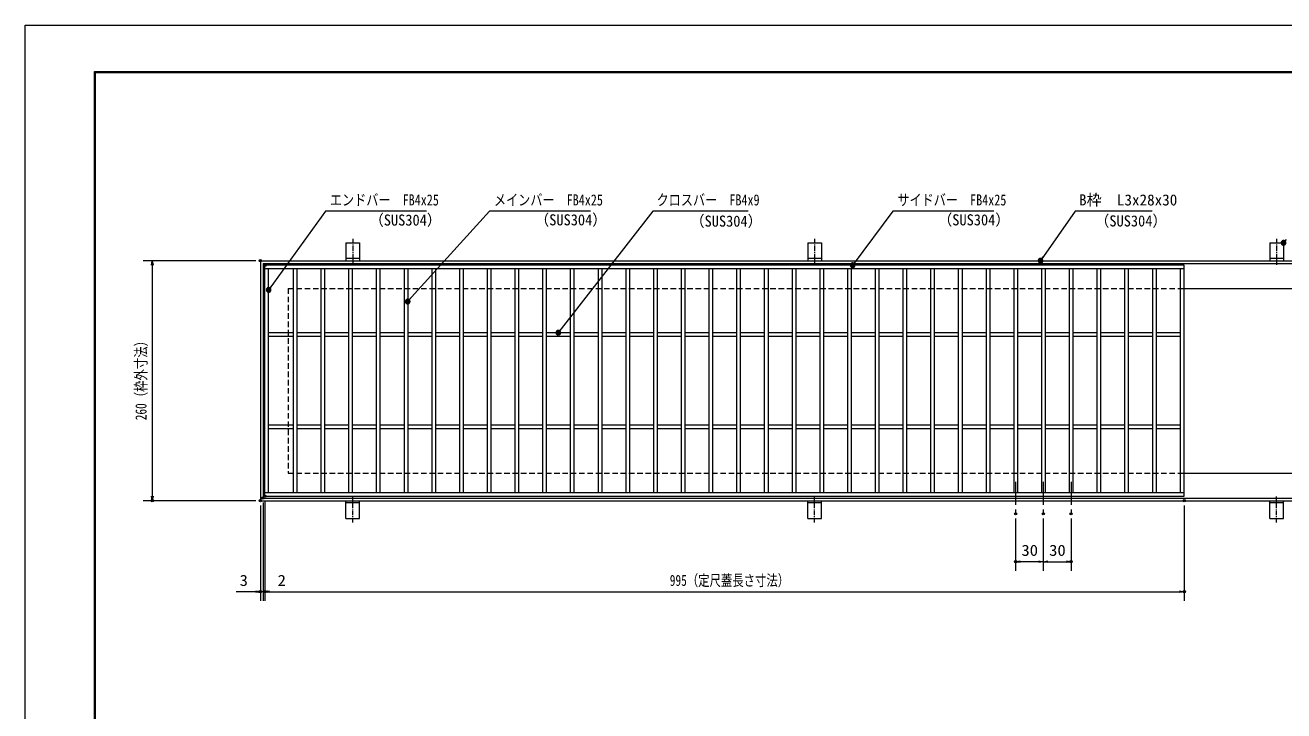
# Model space of a CAD drawing. Units: millimetres, scale not verified. Extents: x -1050 to 1050, y -742 to 742.
# Drawn here: x -1050 to 312, y 0 to 742 of the extents above; entities that cross this region are included whole.
import ezdxf
from ezdxf.enums import TextEntityAlignment as Align

# ---------------------------------------------------------------- set-up
doc = ezdxf.new("R2010")
doc.units = ezdxf.units.MM
doc.header["$LTSCALE"] = 5
doc.header["$PDMODE"] = 32
doc.header["$PDSIZE"] = 2.5
doc.linetypes.add('CHAIN1', pattern=[8, 5, -1, 1, -1])
doc.linetypes.add('DASHED1', pattern=[1.8, 1.2, -0.6])
for name, color, linetype, lineweight in [('0-0_7-図\u3000枠', 4, 'Continuous', 9), ('0-1_寸法注釈', 2, 'Continuous', 9), ('0-4_0', 2, 'Continuous', 9), ('0-5_DEFPOINTS', 134, 'Continuous', 9), ('0-6_枠', 7, 'Continuous', 9), ('0-7_蓋', 5, 'Continuous', 9), ('0-8_アンカー', 7, 'Continuous', 9), ('0-9_溝開口', 4, 'DASHED1', 9), ('0-A_中心線', 6, 'CHAIN1', 9)]:
    doc.layers.add(name, color=color, linetype=linetype, lineweight=lineweight)
doc.styles.add('ＭＳ ゴシック', font='')
doc.styles.get('ＭＳ ゴシック').set_extended_font_data('MS Gothic')

# ---------------------------------------------------------------- blocks, each defined once
blk = doc.blocks.new('_OPEN')
at = {"layer": '0-4_0'}
blk.add_line((0, 0), (-5, 0), dxfattribs=at)
blk.add_lwpolyline([(-5, 0.833), (0, 0), (-5, -0.833)], dxfattribs=at)
blk = doc.blocks.new('A$C5D7C781A')
at = {"layer": '0-8_アンカー', "color": 6, "linetype": 'CHAIN1'}
blk.add_line((37.5, 140.11), (37.5, 0), dxfattribs=at)
at = {"layer": '0-8_アンカー'}
for p, q in [((0, 118.78), (0, 22.26)), ((0, 118.78), (75, 118.78)), ((75, 118.78), (75, 22.26)), ((75, 33.76), (0, 33.76)), ((0, 22.26), (75, 22.26))]:
    blk.add_line(p, q, dxfattribs=at)
blk = doc.blocks.new('_Dot')
at = {"layer": '0-4_0'}
for p, q in [((-2.5, 0), (-5, 0)), ((2.445, 0.5), (-2.445, 0.5)), ((1.997, 1.5), (-1.997, 1.5)), ((2.289, -0.995), (-2.289, -0.995)), ((1.499, -1.995), (-1.499, -1.995))]:
    blk.add_line(p, q, dxfattribs=at)
for points in [[(2.5, 0), (2.48, 0.313), (2.421, 0.622), (2.324, 0.92), (2.191, 1.204), (2.023, 1.469), (1.822, 1.711), (1.594, 1.926), (1.34, 2.111), (1.064, 2.262), (0.773, 2.378), (0.468, 2.456), (0.157, 2.495), (-0.157, 2.495), (-0.468, 2.456), (-0.773, 2.378), (-1.064, 2.262), (-1.34, 2.111), (-1.594, 1.926), (-1.822, 1.711), (-2.023, 1.469), (-2.191, 1.204), (-2.324, 0.92), (-2.421, 0.622), (-2.48, 0.313), (-2.5, 0), (0, 0)], [(-2.5, 0), (-2.48, -0.313), (-2.421, -0.622), (-2.324, -0.92), (-2.191, -1.204), (-2.023, -1.469), (-1.822, -1.711), (-1.594, -1.926), (-1.34, -2.111), (-1.064, -2.262), (-0.773, -2.378), (-0.468, -2.456), (-0.157, -2.495), (0.157, -2.495), (0.468, -2.456), (0.773, -2.378), (1.064, -2.262), (1.34, -2.111), (1.594, -1.926), (1.822, -1.711), (2.023, -1.469), (2.191, -1.204), (2.324, -0.92), (2.421, -0.622), (2.48, -0.313), (2.5, 0), (0, 0)]]:
    blk.add_lwpolyline(points, close=True, dxfattribs=at)

msp = doc.modelspace()

# ---------------------------------------------------------------- linework, layer by layer
at = {"layer": '0-0_7-図\u3000枠'}
for p, q in [((-975, -692.5), (-975, 692.5)), ((-973.75, -691.25), (-973.75, 691.25)), ((-973.75, 691.25), (998.75, 691.25))]:
    msp.add_line(p, q, dxfattribs=at)
msp.add_lwpolyline([(-975, 692.5), (1000, 692.5), (1000, -692.5)], dxfattribs=at)
at = {"layer": '0-1_寸法注釈'}
for p, q in [((-800.45, 487.475), (-922.363, 487.475)), ((-912.363, 482.475), (-912.363, 232.475)), ((-800.45, 227.475), (-922.363, 227.475)), ((-795.45, 222.475), (-795.45, 118.953)), ((-792.45, 225.475), (-792.45, 118.953)), ((-792.45, 225.475), (-792.45, 118.953)), ((-790.45, 227.475), (-790.45, 118.953)), ((-790.45, 227.475), (-790.45, 118.953)), ((204.55, 222.475), (204.55, 118.953)), ((22.05, 208.328), (22.05, 151.522)), ((52.05, 208.328), (52.05, 151.522)), ((52.05, 208.328), (52.05, 151.522)), ((82.05, 208.328), (82.05, 151.522)), ((47.05, 161.522), (27.05, 161.522)), ((57.05, 161.522), (77.05, 161.522)), ((-800.45, 128.953), (-821.563, 128.953)), ((-797.45, 128.953), (-802.45, 128.953)), ((-792.45, 128.953), (-795.45, 128.953)), ((-792.45, 128.953), (-790.45, 128.953)), ((-787.45, 128.953), (-782.45, 128.953)), ((-785.45, 128.953), (199.55, 128.953)), ((-785.45, 128.953), (-764.337, 128.953))]:
    msp.add_line(p, q, dxfattribs=at)
for points in [[(-615.707, 540.949), (-724.931, 540.949), (-785.858, 456.668)], [(-438.147, 540.949), (-547.371, 540.949), (-635.274, 443.935)], [(-267.513, 540.949), (-370.72, 540.949), (-472.332, 410.262)], [(-1.475, 540.949), (-110.699, 540.949), (-153.712, 483.27)], [(169.797, 540.968), (86.447, 540.968), (49.664, 488.288)]]:
    msp.add_lwpolyline(points, dxfattribs=at)
at = {"layer": '0-5_DEFPOINTS'}
msp.add_lwpolyline([(-1050, -742.5), (-1050, 742.5), (1050, 742.5), (1050, -742.5)], close=True, dxfattribs=at)
for p in [(-795.45, 487.475), (-792.45, 230.475), (-790.45, 232.475), (-912.363, 227.475), (-795.45, 227.475), (-795.45, 227.475), (204.55, 227.475), (22.05, 213.328), (52.05, 213.328), (82.05, 213.328), (22.05, 161.522), (82.05, 161.522), (-795.45, 128.953), (-790.45, 128.953), (204.55, 128.953)]:
    msp.add_point(p, dxfattribs=at)
at = {"layer": '0-6_枠'}
for p, q in [((-795.45, 487.475), (409.55, 487.475)), ((-795.45, 487.475), (-795.45, 227.475)), ((-792.45, 484.475), (407.714, 484.475)), ((-792.45, 484.475), (-792.45, 230.475)), ((204.55, 457.475), (409.55, 457.475)), ((204.55, 257.475), (409.55, 257.475)), ((-795.45, 227.475), (409.55, 227.475)), ((-792.45, 230.475), (411.386, 230.475))]:
    msp.add_line(p, q, dxfattribs=at)
at = {"layer": '0-7_蓋'}
for p, q in [((204.55, 482.475), (-790.45, 482.475)), ((-790.45, 232.475), (-790.45, 482.475)), ((204.55, 478.475), (-790.45, 478.475)), ((-786.45, 236.475), (-786.45, 478.475)), ((-759.95, 478.475), (-759.95, 236.475)), ((-755.95, 478.475), (-755.95, 236.475)), ((-729.95, 478.475), (-729.95, 236.475)), ((-725.95, 478.475), (-725.95, 236.475)), ((-699.95, 478.475), (-699.95, 236.475)), ((-695.95, 478.475), (-695.95, 236.475)), ((-669.95, 478.475), (-669.95, 236.475)), ((-665.95, 478.475), (-665.95, 236.475)), ((-639.95, 478.475), (-639.95, 236.475)), ((-635.95, 478.475), (-635.95, 236.475)), ((-609.95, 478.475), (-609.95, 236.475)), ((-605.95, 478.475), (-605.95, 236.475)), ((-579.95, 478.475), (-579.95, 236.475)), ((-575.95, 478.475), (-575.95, 236.475)), ((-549.95, 478.475), (-549.95, 236.475)), ((-545.95, 478.475), (-545.95, 236.475)), ((-519.95, 478.475), (-519.95, 236.475)), ((-515.95, 478.475), (-515.95, 236.475)), ((-489.95, 478.475), (-489.95, 236.475)), ((-485.95, 478.475), (-485.95, 236.475)), ((-459.95, 478.475), (-459.95, 236.475)), ((-455.95, 478.475), (-455.95, 236.475)), ((-429.95, 478.475), (-429.95, 236.475)), ((-425.95, 478.475), (-425.95, 236.475)), ((-399.95, 478.475), (-399.95, 236.475)), ((-395.95, 478.475), (-395.95, 236.475)), ((-369.95, 478.475), (-369.95, 236.475)), ((-365.95, 478.475), (-365.95, 236.475)), ((-339.95, 478.475), (-339.95, 236.475)), ((-335.95, 478.475), (-335.95, 236.475)), ((-309.95, 478.475), (-309.95, 236.475)), ((-305.95, 478.475), (-305.95, 236.475)), ((-279.95, 478.475), (-279.95, 236.475)), ((-275.95, 478.475), (-275.95, 236.475)), ((-249.95, 478.475), (-249.95, 236.475)), ((-245.95, 478.475), (-245.95, 236.475)), ((-219.95, 478.475), (-219.95, 236.475)), ((-215.95, 478.475), (-215.95, 236.475)), ((-189.95, 478.475), (-189.95, 236.475)), ((-185.95, 478.475), (-185.95, 236.475)), ((-159.95, 478.475), (-159.95, 236.475)), ((-155.95, 478.475), (-155.95, 236.475)), ((-129.95, 478.475), (-129.95, 236.475)), ((-125.95, 478.475), (-125.95, 236.475)), ((-99.95, 478.475), (-99.95, 236.475)), ((-95.95, 478.475), (-95.95, 236.475)), ((-69.95, 478.475), (-69.95, 236.475)), ((-65.95, 478.475), (-65.95, 236.475)), ((-39.95, 478.475), (-39.95, 236.475)), ((-35.95, 478.475), (-35.95, 236.475)), ((-9.95, 478.475), (-9.95, 236.475)), ((-5.95, 478.475), (-5.95, 236.475)), ((20.05, 478.475), (20.05, 236.475)), ((24.05, 478.475), (24.05, 236.475)), ((50.05, 478.475), (50.05, 236.475)), ((54.05, 478.475), (54.05, 236.475)), ((80.05, 478.475), (80.05, 236.475)), ((84.05, 478.475), (84.05, 236.475)), ((110.05, 478.475), (110.05, 236.475)), ((114.05, 478.475), (114.05, 236.475)), ((140.05, 478.475), (140.05, 236.475)), ((144.05, 478.475), (144.05, 236.475)), ((170.05, 478.475), (170.05, 236.475)), ((174.05, 478.475), (174.05, 236.475)), ((200.55, 236.475), (200.55, 478.475)), ((204.55, 232.475), (204.55, 482.475)), ((-759.95, 409.475), (-786.45, 409.475)), ((-729.95, 409.475), (-755.95, 409.475)), ((-699.95, 409.475), (-725.95, 409.475)), ((-669.95, 409.475), (-695.95, 409.475)), ((-639.95, 409.475), (-665.95, 409.475)), ((-609.95, 409.475), (-635.95, 409.475)), ((-579.95, 409.475), (-605.95, 409.475)), ((-549.95, 409.475), (-575.95, 409.475)), ((-519.95, 409.475), (-545.95, 409.475)), ((-489.95, 409.475), (-515.95, 409.475)), ((-459.95, 409.475), (-485.95, 409.475)), ((-429.95, 409.475), (-455.95, 409.475)), ((-399.95, 409.475), (-425.95, 409.475)), ((-369.95, 409.475), (-395.95, 409.475)), ((-339.95, 409.475), (-365.95, 409.475)), ((-309.95, 409.475), (-335.95, 409.475)), ((-279.95, 409.475), (-305.95, 409.475)), ((-249.95, 409.475), (-275.95, 409.475)), ((-219.95, 409.475), (-245.95, 409.475)), ((-189.95, 409.475), (-215.95, 409.475)), ((-159.95, 409.475), (-185.95, 409.475)), ((-129.95, 409.475), (-155.95, 409.475)), ((-99.95, 409.475), (-125.95, 409.475)), ((-69.95, 409.475), (-95.95, 409.475)), ((-39.95, 409.475), (-65.95, 409.475)), ((-9.95, 409.475), (-35.95, 409.475)), ((20.05, 409.475), (-5.95, 409.475)), ((50.05, 409.475), (24.05, 409.475)), ((80.05, 409.475), (54.05, 409.475)), ((110.05, 409.475), (84.05, 409.475)), ((140.05, 409.475), (114.05, 409.475)), ((170.05, 409.475), (144.05, 409.475)), ((200.55, 409.475), (174.05, 409.475)), ((-759.95, 405.475), (-786.45, 405.475)), ((-729.95, 405.475), (-755.95, 405.475)), ((-699.95, 405.475), (-725.95, 405.475)), ((-669.95, 405.475), (-695.95, 405.475)), ((-639.95, 405.475), (-665.95, 405.475)), ((-609.95, 405.475), (-635.95, 405.475)), ((-579.95, 405.475), (-605.95, 405.475)), ((-549.95, 405.475), (-575.95, 405.475)), ((-519.95, 405.475), (-545.95, 405.475)), ((-489.95, 405.475), (-515.95, 405.475)), ((-459.95, 405.475), (-485.95, 405.475)), ((-429.95, 405.475), (-455.95, 405.475)), ((-399.95, 405.475), (-425.95, 405.475)), ((-369.95, 405.475), (-395.95, 405.475)), ((-339.95, 405.475), (-365.95, 405.475)), ((-309.95, 405.475), (-335.95, 405.475)), ((-279.95, 405.475), (-305.95, 405.475)), ((-249.95, 405.475), (-275.95, 405.475)), ((-219.95, 405.475), (-245.95, 405.475)), ((-189.95, 405.475), (-215.95, 405.475)), ((-159.95, 405.475), (-185.95, 405.475)), ((-129.95, 405.475), (-155.95, 405.475)), ((-99.95, 405.475), (-125.95, 405.475)), ((-69.95, 405.475), (-95.95, 405.475)), ((-39.95, 405.475), (-65.95, 405.475)), ((-9.95, 405.475), (-35.95, 405.475)), ((20.05, 405.475), (-5.95, 405.475)), ((50.05, 405.475), (24.05, 405.475)), ((80.05, 405.475), (54.05, 405.475)), ((110.05, 405.475), (84.05, 405.475)), ((140.05, 405.475), (114.05, 405.475)), ((170.05, 405.475), (144.05, 405.475)), ((200.55, 405.475), (174.05, 405.475)), ((-759.95, 309.475), (-786.45, 309.475)), ((-759.95, 305.475), (-786.45, 305.475)), ((-729.95, 309.475), (-755.95, 309.475)), ((-729.95, 305.475), (-755.95, 305.475)), ((-699.95, 309.475), (-725.95, 309.475)), ((-699.95, 305.475), (-725.95, 305.475)), ((-669.95, 309.475), (-695.95, 309.475)), ((-669.95, 305.475), (-695.95, 305.475)), ((-639.95, 309.475), (-665.95, 309.475)), ((-639.95, 305.475), (-665.95, 305.475)), ((-609.95, 309.475), (-635.95, 309.475)), ((-609.95, 305.475), (-635.95, 305.475)), ((-579.95, 309.475), (-605.95, 309.475)), ((-579.95, 305.475), (-605.95, 305.475)), ((-549.95, 309.475), (-575.95, 309.475)), ((-549.95, 305.475), (-575.95, 305.475)), ((-519.95, 309.475), (-545.95, 309.475)), ((-519.95, 305.475), (-545.95, 305.475)), ((-489.95, 309.475), (-515.95, 309.475)), ((-489.95, 305.475), (-515.95, 305.475)), ((-459.95, 309.475), (-485.95, 309.475)), ((-459.95, 305.475), (-485.95, 305.475)), ((-429.95, 309.475), (-455.95, 309.475)), ((-429.95, 305.475), (-455.95, 305.475)), ((-399.95, 309.475), (-425.95, 309.475)), ((-399.95, 305.475), (-425.95, 305.475)), ((-369.95, 309.475), (-395.95, 309.475)), ((-369.95, 305.475), (-395.95, 305.475)), ((-339.95, 309.475), (-365.95, 309.475)), ((-339.95, 305.475), (-365.95, 305.475)), ((-309.95, 309.475), (-335.95, 309.475)), ((-309.95, 305.475), (-335.95, 305.475)), ((-279.95, 309.475), (-305.95, 309.475)), ((-279.95, 305.475), (-305.95, 305.475)), ((-249.95, 309.475), (-275.95, 309.475)), ((-249.95, 305.475), (-275.95, 305.475)), ((-219.95, 309.475), (-245.95, 309.475)), ((-219.95, 305.475), (-245.95, 305.475)), ((-189.95, 309.475), (-215.95, 309.475)), ((-189.95, 305.475), (-215.95, 305.475)), ((-159.95, 309.475), (-185.95, 309.475)), ((-159.95, 305.475), (-185.95, 305.475)), ((-129.95, 309.475), (-155.95, 309.475)), ((-129.95, 305.475), (-155.95, 305.475)), ((-99.95, 309.475), (-125.95, 309.475)), ((-99.95, 305.475), (-125.95, 305.475)), ((-69.95, 309.475), (-95.95, 309.475)), ((-69.95, 305.475), (-95.95, 305.475)), ((-39.95, 309.475), (-65.95, 309.475)), ((-39.95, 305.475), (-65.95, 305.475)), ((-9.95, 309.475), (-35.95, 309.475)), ((-9.95, 305.475), (-35.95, 305.475)), ((20.05, 309.475), (-5.95, 309.475)), ((20.05, 305.475), (-5.95, 305.475)), ((50.05, 309.475), (24.05, 309.475)), ((50.05, 305.475), (24.05, 305.475)), ((80.05, 309.475), (54.05, 309.475)), ((80.05, 305.475), (54.05, 305.475)), ((110.05, 309.475), (84.05, 309.475)), ((110.05, 305.475), (84.05, 305.475)), ((140.05, 309.475), (114.05, 309.475)), ((140.05, 305.475), (114.05, 305.475)), ((170.05, 309.475), (144.05, 309.475)), ((170.05, 305.475), (144.05, 305.475)), ((200.55, 309.475), (174.05, 309.475)), ((200.55, 305.475), (174.05, 305.475)), ((-790.45, 236.475), (204.55, 236.475)), ((-790.45, 232.475), (204.55, 232.475))]:
    msp.add_line(p, q, dxfattribs=at)
at = {"layer": '0-7_蓋', "color": 7}
for p in [(-790.45, 482.475), (-790.45, 232.475)]:
    msp.add_point(p, dxfattribs=at)
at = {"layer": '0-9_溝開口'}
for p, q in [((-765.45, 457.475), (204.55, 457.475)), ((-765.45, 457.475), (-765.45, 257.475)), ((-765.45, 257.475), (204.55, 257.475))]:
    msp.add_line(p, q, dxfattribs=at)
at = {"layer": '0-A_中心線'}
for p, q in [((22.05, 247.969), (22.05, 213.328)), ((52.05, 247.969), (52.05, 213.328)), ((82.05, 247.969), (82.05, 213.328))]:
    msp.add_line(p, q, dxfattribs=at)

# ---------------------------------------------------------------- block references
at = {"layer": '0-1_寸法注釈'}
for name, p, rotation in [('_Dot', (312.05, 506.779), 229.33113), ('_Dot', (49.081, 487.475), 234.35189), ('_OPEN', (-912.363, 487.475), 90), ('_Dot', (-154.319, 482.475), 232.65375), ('_Dot', (-786.45, 455.862), 233.693), ('_Dot', (-635.95, 443.198), 227.49783), ('_Dot', (-472.95, 409.475), 231.86205), ('_OPEN', (-912.363, 227.475), 270), ('_OPEN', (22.05, 161.522), 180), ('_OPEN', (52.05, 161.522), 180), ('_OPEN', (-792.45, 128.953), 180), ('_OPEN', (-790.45, 128.953), 180), ('_OPEN', (-790.45, 128.953), 180)]:
    msp.add_blockref(name, p, dxfattribs=dict(at, rotation=rotation))
for p in [(52.05, 161.522), (82.05, 161.522), (-795.45, 128.953), (-792.45, 128.953), (204.55, 128.953)]:
    msp.add_blockref('_OPEN', p, dxfattribs=at)
at = {"layer": '0-8_アンカー', "xscale": 0.2, "yscale": 0.2}
for p in [(-702.95, 483.023), (-202.95, 483.023), (297.05, 483.023)]:
    msp.add_blockref('A$C5D7C781A', p, dxfattribs=at)
at = {"layer": '0-8_アンカー', "xscale": -0.2, "yscale": 0.2, "rotation": 180}
for p in [(-702.95, 231.927), (-202.95, 231.927), (297.05, 231.927)]:
    msp.add_blockref('A$C5D7C781A', p, dxfattribs=at)

# ---------------------------------------------------------------- texts
at = {"layer": '0-1_寸法注釈', "color": 7, "style": 'ＭＳ ゴシック'}
for s, height, width, p in [('エンドバー\u3000FB4x25', 12.02, 0.8, (-720.154, 543.636)), ('メインバー\u3000FB4x25', 12.02, 0.8, (-542.594, 543.636)), ('クロスバー\u3000FB4x9', 12.03, 0.8, (-366.554, 543.636)), ('サイドバー\u3000FB4x25', 12.02, 0.8, (-105.921, 543.636)), ('（SUS304）', 12.02, 0.95, (-677.407, 521.844)), ('（SUS304）', 12.02, 0.95, (-498.366, 522.081)), ('（SUS304）', 12.02, 0.95, (-330.193, 520.708)), ('（SUS304）', 12.02, 0.95, (-62.079, 522.081)), ('（SUS304）', 12.02, 0.95, (107.958, 520.919)), ('30', 12.02, 1.1, (28.317, 164.209)), ('30', 12.02, 1.1, (58.317, 164.209)), ('3', 12.02, 1.1, (-817.873, 131.64)), ('2', 12.02, 1.1, (-776.76, 131.64)), ('995（定尺蓋長さ寸法）', 12.03, 0.75, (-352.249, 131.64))]:
    msp.add_text(s, height=height, dxfattribs=dict(at, width=width)).set_placement(p, align=Align.BOTTOM_LEFT)
msp.add_text('B枠\u3000L3x28x30', height=12.02, dxfattribs=at).set_placement((90.7, 543.655), align=Align.BOTTOM_LEFT)
at = {"layer": '0-1_寸法注釈', "color": 7, "style": 'ＭＳ ゴシック', "width": 0.75}
msp.add_text('260（枠外寸法）', height=12.03, rotation=90, dxfattribs=at).set_placement((-915.05, 314.682), align=Align.BOTTOM_LEFT)

doc.saveas('drawing.dxf')
